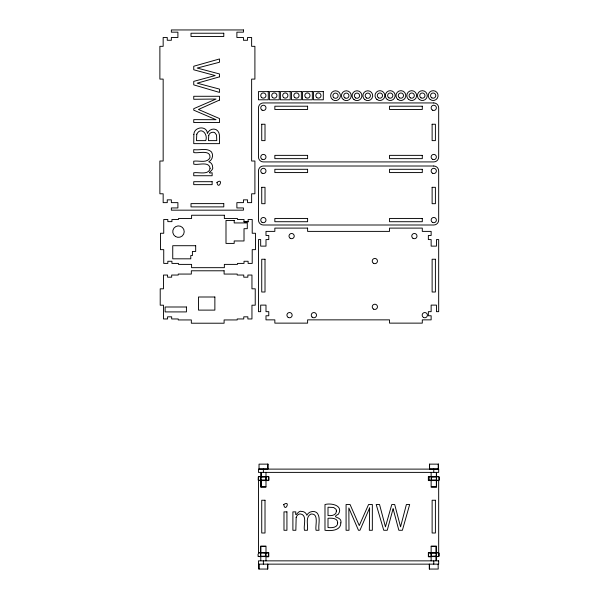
<?xml version="1.0" encoding="UTF-8"?>
<svg xmlns="http://www.w3.org/2000/svg" width="599" height="599" viewBox="0 0 599 599"><rect width="100%" height="100%" fill="white"/><g stroke="black" fill="none" stroke-linecap="round" stroke-linejoin="round"><path stroke-width="0.9" d="M260.842 480.166L258.311 480.166L258.311 476.946L259.637 476.587M258.296 476.946L259.03 476.677M266.832 476.677L261.007 476.946M436.678 480.166L428.764 480.166L428.764 476.946L430.082 476.587M428.742 476.946L429.483 476.677M437.285 476.677L431.452 476.946L431.452 480.166M259.472 556.598L258.154 556.239C256.642 550.204 264.96 553.521 268.487 553.019L268.487 556.239L259.966 556.508M260.685 556.239L259.36 556.598M438.378 480.428L439.097 480.166L439.097 476.946L438.378 476.677M437.12 552.757L428.599 553.019L428.599 556.239L429.206 556.508L436.514 556.239M438.221 556.508L438.932 556.239L438.932 553.019L437.614 552.667L436.401 553.019L436.401 556.239L437.12 556.508M267.933 476.677L268.651 476.946L268.651 480.166L261.007 480.166M436.132 556.239L431.287 556.239L431.287 553.019M267.439 476.587L266.121 476.946L266.121 480.166M437.884 476.587L436.566 476.946L436.566 480.166L438.49 480.428M437.614 556.598L438.326 556.508M244.018 221.63L248.113 221.63M258.925 476.587L268.045 476.587M429.371 476.587L438.49 476.587M260.969 476.834L265.993 476.834M431.415 476.834L436.446 476.834M268.666 476.946L268.666 480.166M431.565 476.946L431.183 476.946L431.183 480.166M439.119 476.946L439.119 480.166M258.296 480.166L258.424 476.946M261.119 480.166L260.737 480.166L260.737 476.946L261.119 476.946L261.119 472.529M428.742 480.166L429.483 480.428M260.969 480.271L265.799 480.271M431.415 480.271L436.446 480.271M265.874 486.785L261.007 486.785L261.007 472.529M431.452 486.785L436.461 486.785M265.686 546.4L260.79 546.4L260.79 560.657M431.235 546.4L436.244 546.4L436.244 553.528M260.805 552.914L265.724 552.914M431.34 552.914L436.282 552.914M268.509 553.019L268.509 556.239M438.955 553.019L438.955 556.239M258.132 556.239L258.865 556.508M258.761 556.598L267.618 556.598M429.363 556.598L438.326 556.598M437.779 476.587L438.49 476.677M429.977 476.587L430.688 476.677M267.326 476.587L268.045 476.677M259.524 476.587L260.236 476.677M437.008 556.508L437.727 556.598M260.842 556.239L265.686 556.239L265.686 553.019M430.576 476.677L431.295 476.946M260.131 476.677L260.842 476.946M438.273 464.135L438.273 468.972M438.116 564.221L438.221 569.05L429.311 569.05L429.311 564.221M436.461 472.529L436.461 476.984M436.461 480.578L436.461 487.129L431.138 487.129L431.138 480.578M436.461 552.667L436.461 546.116L431.138 546.116L431.138 552.667M436.349 472.529L436.349 486.785M436.244 556.201L436.244 560.657M436.132 546.4L436.132 560.657M433.773 469.114L433.773 472.386M433.773 560.859L433.773 564.138M431.138 472.386L431.138 476.482L428.352 476.482L428.352 480.578L438.678 480.578L438.678 552.667L428.352 552.667L428.352 556.763L431.138 556.763L431.138 560.859M431.018 553.019L431.018 556.239M429.588 464.135L429.588 468.972M429.423 564.221L429.423 569.05M428.877 476.946L428.877 480.166M267.828 464.135L267.828 468.972M267.775 564.221L267.775 569.05L258.865 569.05L258.865 564.221M267.663 564.221L267.663 569.05M265.993 472.386L265.993 476.482L268.779 476.482L268.779 480.578L258.461 480.578L258.461 552.667L268.779 552.667L268.779 556.763L265.993 556.763L265.993 560.859M265.993 480.578L265.993 487.129L260.677 487.129L260.677 480.578M265.993 552.667L265.993 546.116L260.677 546.116L260.677 552.667M265.956 553.019L265.956 556.239M265.851 476.946L265.851 480.166M263.373 469.114L263.373 472.386M263.373 560.859L263.373 564.138M261.119 479.657L261.119 486.785M260.572 553.019L260.572 556.239M258.97 564.221L258.97 569.05M261.733 187.315L261.733 203.697L265.013 203.697L265.013 187.315L261.733 187.315M261.733 124.24L261.733 140.623L265.013 140.623L265.013 124.24L261.733 124.24M432.126 187.315L432.126 203.697L435.398 203.697L435.398 187.315L432.126 187.315M432.126 124.24L432.126 140.623L435.398 140.623L435.398 124.24L432.126 124.24M369.598 507.982L369.343 530.28L372.346 530.28L372.346 504.515L368.572 504.515L359.265 525.57L350.063 504.515L346.08 504.515L346.08 530.28L348.985 530.28L348.843 507.982L358.472 530.28L359.947 530.28L369.598 507.982M193.866 134.401L193.739 143.64L219.504 143.64C219.159 139.148 221.053 132.214 215.984 129.541C212.63 128.059 208.527 130.148 207.434 133.51C206.94 125.221 194.039 126.659 193.866 134.401M337.686 522.837C337.806 527.824 331.539 527.966 328.005 527.547L328.005 518.277C331.457 518.038 337.784 517.873 337.686 522.837M340.846 522.875C340.846 530.849 330.618 531.096 324.987 530.28L324.987 504.515C331.03 502.831 343.729 505.279 338.39 514.212C330.109 518.375 342.448 516.009 340.846 522.875M210.092 168.326C208.961 175.514 198.314 171.92 193.739 172.782L193.739 175.732L212.136 175.732L212.136 172.782C204.895 173.867 214.42 170.363 212.57 167.001A5.324 5.324 0 0 0 210.301 162.531L208.759 161.79C212.338 160.128 213.693 155.238 211.514 151.981C206.925 147.406 199.325 150.663 193.739 149.608L193.739 152.55C198.029 153.688 210.721 149.263 209.979 157.574C207.359 163.662 198.613 160.322 193.739 161.198L193.739 164.141C198.187 165.421 209.208 160.936 210.092 168.326M196.786 134.169L196.472 140.623L205.742 140.623C208.317 134.049 200.77 126.232 196.786 134.169M296.161 517.424L295.846 530.28L292.896 530.28L292.896 511.875L295.846 511.875C294.76 519.123 298.265 509.599 301.626 511.449A5.324 5.324 0 0 1 306.096 513.71L306.838 515.26C308.492 511.673 313.389 510.326 316.646 512.504C321.221 517.087 317.964 524.687 319.02 530.28L316.07 530.28C314.939 525.982 319.364 513.291 311.053 514.032C304.966 516.652 308.305 525.398 307.429 530.28L304.487 530.28C303.206 525.832 307.684 514.811 300.301 513.927C298.235 513.867 296.745 515.604 296.161 517.424M208.752 135.322L208.452 140.623L216.771 140.623L216.538 134.992L214.659 132.521C212.308 131.675 209.403 132.746 208.752 135.322M393.056 508.828L387.254 530.28L383.749 530.28L376.209 504.515L379.534 504.515L385.442 526.865L391.783 504.515L394.674 504.515L400.566 526.828L406.392 504.515L409.664 504.515L402.386 530.28L398.844 530.28L393.131 508.828M283.731 504.545C285.184 513.133 290.927 499.603 283.731 504.545M336.413 510.999C336.586 515.417 331.284 515.956 328.005 515.559L328.005 507.241L333.636 507.48L336.099 509.352L336.413 510.999M216.95 182.381C218.448 190.991 224.093 177.356 216.95 182.381M219.504 100.055L198.449 109.467L219.504 118.565L219.504 122.548L193.739 122.548L193.739 119.635L216.037 119.71L193.739 110.156L193.739 108.681L216.037 99.03L193.739 99.284L193.739 96.282L219.504 96.282L219.504 100.055M219.504 76.844L197.153 83.186L219.504 89.094L219.504 92.418L193.739 84.871L193.739 81.374L215.191 75.564L193.739 69.784L193.739 66.242L219.504 58.964L219.504 62.236L197.191 68.054L219.504 73.954L219.504 76.844M243.441 29.95L171.351 29.95L171.351 32.166L177.903 32.166L177.903 37.49L171.351 37.49L171.351 40.275L167.256 40.275L167.256 37.49L163.16 37.49L163.16 46.333L159.881 46.333L159.881 79.098L163.16 79.098L163.16 161.019L159.881 161.019L159.881 193.784L163.16 193.784L163.16 202.634L167.256 202.634L167.256 199.849L171.351 199.849L171.351 202.634L177.903 202.634L177.903 207.95L171.351 207.95L171.351 210.167L243.441 210.167L243.441 207.95L236.882 207.95L236.882 202.634L243.441 202.634L243.441 199.849L247.537 199.849L247.537 202.634L251.632 202.634L251.632 193.784L254.904 193.784L254.904 161.019L251.632 161.019L251.632 79.098L254.904 79.098L254.904 46.333L251.632 46.333L251.632 37.49L247.537 37.49L247.537 40.275L243.441 40.275L243.441 37.49L236.882 37.49L236.882 32.166L243.441 32.166L243.441 29.95M223.779 33.23L191.014 33.23L191.014 36.502L223.779 36.502L223.779 33.23M268.27 91.61L258.439 91.61L258.439 99.801L268.27 99.801L268.27 91.61M279.246 91.61L269.415 91.61L269.415 99.801L279.246 99.801L279.246 91.61M290.223 91.61L280.392 91.61L280.392 99.801L290.223 99.801L290.223 91.61M301.364 91.61L291.533 91.61L291.533 99.801L301.364 99.801L301.364 91.61M312.341 91.61L302.51 91.61L302.51 99.801L312.341 99.801L312.341 91.61M323.318 91.61L313.487 91.61L313.487 99.801L323.318 99.801L323.318 91.61M433.773 102.938L263.373 102.938A4.912 4.912 0 0 0 258.461 107.857L258.461 157.005A4.912 4.912 0 0 0 263.373 161.917L433.758 161.917A4.912 4.912 0 0 0 438.678 157.005L438.678 107.865A4.912 4.912 0 0 0 433.773 102.938M307.609 106.218L274.844 106.218L274.844 109.49L307.609 109.49L307.609 106.218M422.295 106.218L389.53 106.218L389.53 109.49L422.295 109.49L422.295 106.218M307.609 155.366L274.844 155.366L274.844 158.645L307.609 158.645L307.609 155.366M422.295 155.366L389.53 155.366L389.53 158.645L422.295 158.645L422.295 155.366M433.773 166.013L263.373 166.013A4.912 4.912 0 0 0 258.461 170.932L258.461 220.08A4.912 4.912 0 0 0 263.373 224.999L433.758 224.999A4.912 4.912 0 0 0 438.678 220.08L438.678 170.947A4.912 4.912 0 0 0 433.773 166.013M307.609 169.292L274.844 169.292L274.844 172.572L307.609 172.572L307.609 169.292M422.295 169.292L389.53 169.292L389.53 172.572L422.295 172.572L422.295 169.292M212.136 181.692L193.739 181.692L193.739 184.642L212.136 184.642L212.136 181.692M223.779 203.615L191.014 203.615L191.014 206.895L223.779 206.895L223.779 203.615M224.355 215.243L191.59 215.243L191.59 218.515L178.48 218.515L178.48 219.496L171.928 219.496L171.928 221.63L167.832 221.63L167.832 219.496L163.737 219.496L163.737 233.258L160.457 233.258L160.457 249.648L163.737 249.648L163.737 263.41L167.832 263.41L167.832 261.276L171.928 261.276L171.928 263.41L178.48 263.41L178.48 264.391L191.59 264.391L191.59 267.671L224.355 267.671L224.355 264.391L237.466 264.391L237.466 263.41L244.018 263.41L244.018 261.276L248.113 261.276L248.113 263.41L252.209 263.41L252.209 249.648L255.481 249.648L255.481 233.258L252.209 233.258L252.209 219.496L248.113 219.496L248.113 221.959L244.018 221.959L244.018 219.496L237.466 219.496L237.466 218.515L224.355 218.515L224.355 215.243M307.609 218.44L274.844 218.44L274.844 221.72L307.609 221.72L307.609 218.44M422.295 218.44L389.53 218.44L389.53 221.72L422.295 221.72L422.295 218.44M234.187 220.484L225.995 220.484L225.995 243.419L234.187 243.419L234.187 240.963L244.018 240.963L244.018 228.676L247.29 228.676L247.29 222.94L234.187 222.94L234.187 220.484M307.609 228.107L274.844 228.107L274.844 231.386L265.993 231.386L265.993 235.482L268.779 235.482L268.779 239.578L265.993 239.578L265.993 246.129L260.677 246.129L260.677 239.578L258.461 239.578L258.461 311.667L260.677 311.667L260.677 305.108L265.993 305.108L265.993 311.667L268.779 311.667L268.779 315.763L265.993 315.763L265.993 319.859L274.844 319.859L274.844 323.131L307.609 323.131L307.609 319.859L389.53 319.859L389.53 323.131L422.295 323.131L422.295 319.859L431.138 319.859L431.138 315.763L428.352 315.763L428.352 311.667L431.138 311.667L431.138 305.108L436.461 305.108L436.461 311.667L438.678 311.667L438.678 239.578L436.461 239.578L436.461 246.129L431.138 246.129L431.138 239.578L428.352 239.578L428.352 235.482L431.138 235.482L431.138 231.386L422.295 231.386L422.295 228.107L389.53 228.107L389.53 231.386L307.609 231.386L307.609 228.107M195.686 245.71L172.744 245.71L172.744 258.82L190.767 258.82L190.767 255.541L192.406 255.541L192.406 251.445L195.686 251.445L195.686 245.71M265.013 259.24L261.733 259.24L261.733 292.005L265.013 292.005L265.013 259.24M435.398 259.24L432.126 259.24L432.126 292.005L435.398 292.005L435.398 259.24M224.101 270.785L191.336 270.785L191.336 274.065L178.232 274.065L178.232 275.046L171.673 275.046L171.673 277.18L167.578 277.18L167.578 275.046L163.482 275.046L163.482 288.808L160.21 288.808L160.21 305.198L163.482 305.198L163.482 318.96L167.578 318.96L167.578 316.826L171.673 316.826L171.673 318.96L178.232 318.96L178.232 319.941L191.336 319.941L191.336 323.213L224.101 323.213L224.101 319.941L237.211 319.941L237.211 318.96L243.763 318.96L243.763 316.826L247.859 316.826L247.859 318.96L251.954 318.96L251.954 305.198L255.234 305.198L255.234 288.808L251.954 288.808L251.954 275.046L247.859 275.046L247.859 277.18L243.763 277.18L243.763 275.046L237.211 275.046L237.211 274.065L224.101 274.065L224.101 270.785M214.869 296.999L198.486 296.999L198.486 310.11L214.869 310.11L214.869 296.999M186.424 306.995L165.122 306.995L165.122 311.914L186.424 311.914L186.424 306.995M267.94 464.135L259.03 464.135L259.03 468.972L267.94 468.972L267.94 464.135M438.386 464.135L429.476 464.135L429.476 468.972L438.386 468.972L438.386 464.135M438.678 469.114L258.461 469.114L258.461 472.386L438.678 472.386L438.678 469.114M265.013 500.24L261.733 500.24L261.733 533.005L265.013 533.005L265.013 500.24M435.398 500.24L432.126 500.24L432.126 533.005L435.398 533.005L435.398 500.24M286.928 511.875L283.986 511.875L283.986 530.28L286.928 530.28L286.928 511.875M438.678 560.859L258.461 560.859L258.461 564.138L438.678 564.138L438.678 560.859M332.572 99.629A4.912 4.912 0 0 0 340.404 96.297A4.912 4.912 0 0 0 333.606 91.175A4.912 4.912 0 0 0 332.572 99.629M333.673 97.555A2.621 2.621 0 0 0 338.061 96.379A2.621 2.621 0 0 0 334.848 93.167A2.621 2.621 0 0 0 333.673 97.555M364.843 99.629A4.912 4.912 0 0 0 372.683 96.297A4.912 4.912 0 0 0 365.877 91.175A4.912 4.912 0 0 0 364.843 99.629M366.491 97.966A2.621 2.621 0 0 0 370.422 95.698A2.621 2.621 0 0 0 366.491 93.429A2.621 2.621 0 0 0 366.491 97.966M343.384 99.629A4.912 4.912 0 0 0 351.216 96.297A4.912 4.912 0 0 0 344.418 91.175A4.912 4.912 0 0 0 343.384 99.629M345.031 97.966A2.621 2.621 0 0 0 348.962 95.698A2.621 2.621 0 0 0 345.031 93.429A2.621 2.621 0 0 0 345.031 97.966M354.031 99.629A4.912 4.912 0 0 0 361.871 96.297A4.912 4.912 0 0 0 355.065 91.175A4.912 4.912 0 0 0 354.031 99.629M355.679 97.966A2.621 2.621 0 0 0 359.61 95.698A2.621 2.621 0 0 0 355.679 93.429A2.621 2.621 0 0 0 355.679 97.966M262.062 159.274A2.621 2.621 0 0 0 265.993 157.005A2.621 2.621 0 0 0 262.062 154.737A2.621 2.621 0 0 0 262.062 159.274M432.448 110.126A2.621 2.621 0 0 0 436.386 107.857A2.621 2.621 0 0 0 432.448 105.581A2.621 2.621 0 0 0 432.448 110.126M432.448 159.274A2.621 2.621 0 0 0 436.386 157.005A2.621 2.621 0 0 0 432.448 154.737A2.621 2.621 0 0 0 432.448 159.274M262.062 110.126A2.621 2.621 0 0 0 265.993 107.857A2.621 2.621 0 0 0 262.062 105.581A2.621 2.621 0 0 0 262.062 110.126M262.062 222.349A2.621 2.621 0 0 0 265.993 220.08A2.621 2.621 0 0 0 262.062 217.811A2.621 2.621 0 0 0 262.062 222.349M432.448 173.201A2.621 2.621 0 0 0 436.386 170.932A2.621 2.621 0 0 0 432.448 168.663A2.621 2.621 0 0 0 432.448 173.201M432.448 222.349A2.621 2.621 0 0 0 436.386 220.08A2.621 2.621 0 0 0 432.448 217.811A2.621 2.621 0 0 0 432.448 222.349M262.062 173.201A2.621 2.621 0 0 0 265.993 170.932A2.621 2.621 0 0 0 262.062 168.663A2.621 2.621 0 0 0 262.062 173.201M175.462 236.5A5.735 5.735 0 0 0 184.215 231.806A5.735 5.735 0 0 0 175.769 226.572A5.735 5.735 0 0 0 175.462 236.5M430.209 99.524A4.912 4.912 0 0 0 438.049 96.192A4.912 4.912 0 0 0 431.243 91.078A4.912 4.912 0 0 0 430.209 99.524M431.857 97.869A2.621 2.621 0 0 0 435.787 95.6A2.621 2.621 0 0 0 431.857 93.332A2.621 2.621 0 0 0 431.857 97.869M419.397 99.524A4.912 4.912 0 0 0 427.229 96.192A4.912 4.912 0 0 0 420.431 91.078A4.912 4.912 0 0 0 419.397 99.524M421.045 97.869A2.621 2.621 0 0 0 424.976 95.6A2.621 2.621 0 0 0 421.045 93.332A2.621 2.621 0 0 0 421.045 97.869M408.75 99.524A4.912 4.912 0 0 0 416.582 96.192A4.912 4.912 0 0 0 409.783 91.078A4.912 4.912 0 0 0 408.75 99.524M410.397 97.869A2.621 2.621 0 0 0 414.328 95.6A2.621 2.621 0 0 0 410.397 93.332A2.621 2.621 0 0 0 410.397 97.869M397.938 99.524A4.912 4.912 0 0 0 405.77 96.192A4.912 4.912 0 0 0 398.971 91.078A4.912 4.912 0 0 0 397.938 99.524M399.578 97.869A2.621 2.621 0 0 0 403.516 95.6A2.621 2.621 0 0 0 399.578 93.332A2.621 2.621 0 0 0 399.578 97.869M387.283 99.524A4.912 4.912 0 0 0 395.123 96.192A4.912 4.912 0 0 0 388.317 91.078A4.912 4.912 0 0 0 387.283 99.524M388.931 97.869A2.621 2.621 0 0 0 392.862 95.6A2.621 2.621 0 0 0 388.931 93.332A2.621 2.621 0 0 0 388.931 97.869M376.966 99.524A4.912 4.912 0 0 0 384.798 96.192A4.912 4.912 0 0 0 377.999 91.078A4.912 4.912 0 0 0 376.966 99.524M378.613 97.869A2.621 2.621 0 0 0 382.544 95.6A2.621 2.621 0 0 0 378.613 93.332A2.621 2.621 0 0 0 378.613 97.869M316.744 97.57A2.621 2.621 0 0 0 320.989 95.967A2.621 2.621 0 0 0 317.477 93.092A2.621 2.621 0 0 0 316.744 97.57M305.767 97.57A2.621 2.621 0 0 0 310.012 95.967A2.621 2.621 0 0 0 306.501 93.092A2.621 2.621 0 0 0 305.767 97.57M294.783 97.57A2.621 2.621 0 0 0 299.036 95.967A2.621 2.621 0 0 0 295.524 93.092A2.621 2.621 0 0 0 294.783 97.57M283.649 97.57A2.621 2.621 0 0 0 287.894 95.967A2.621 2.621 0 0 0 284.383 93.092A2.621 2.621 0 0 0 283.649 97.57M272.672 97.57A2.621 2.621 0 0 0 276.918 95.967A2.621 2.621 0 0 0 273.406 93.092A2.621 2.621 0 0 0 272.672 97.57M261.688 97.57A2.621 2.621 0 0 0 265.941 95.967A2.621 2.621 0 0 0 262.429 93.092A2.621 2.621 0 0 0 261.688 97.57M290.238 238.312A2.621 2.621 0 0 0 294.236 236.171A2.621 2.621 0 0 0 290.38 233.775A2.621 2.621 0 0 0 290.238 238.312M312.131 317.111A2.621 2.621 0 0 0 316.452 315.695A2.621 2.621 0 0 0 313.067 312.663A2.621 2.621 0 0 0 312.131 317.111M373.462 263.283A2.621 2.621 0 0 0 377.467 261.142A2.621 2.621 0 0 0 373.611 258.746A2.621 2.621 0 0 0 373.462 263.283M373.536 309.099A2.621 2.621 0 0 0 377.467 306.83A2.621 2.621 0 0 0 373.536 304.562A2.621 2.621 0 0 0 373.536 309.099M413.025 238.335A2.621 2.621 0 0 0 417.001 236.141A2.621 2.621 0 0 0 413.115 233.79A2.621 2.621 0 0 0 413.025 238.335M423.471 317.425A2.621 2.621 0 0 0 427.401 315.156A2.621 2.621 0 0 0 423.471 312.888A2.621 2.621 0 0 0 423.471 317.425M288.209 317.418A2.621 2.621 0 0 0 292.162 315.179A2.621 2.621 0 0 0 288.246 312.873A2.621 2.621 0 0 0 288.209 317.418"/></g></svg>
